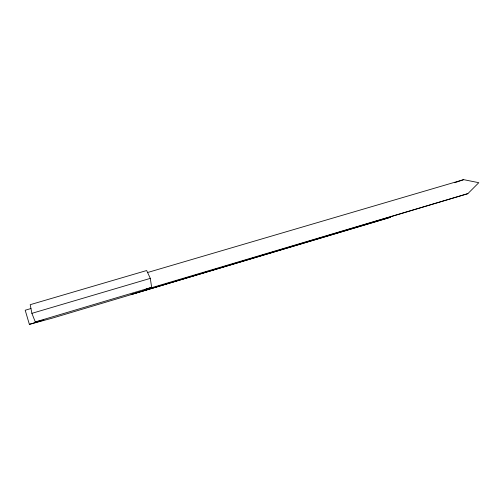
<?xml version="1.0" encoding="UTF-8"?>
<svg xmlns="http://www.w3.org/2000/svg" width="504" height="504" viewBox="0 0 504 504"><rect width="100%" height="100%" fill="white"/><g stroke="black" fill="none" stroke-linecap="round" stroke-linejoin="round"><path stroke-width="0.76" d="M391.268 216.285L390.146 217.388L131.059 294.487L467.851 193.649L478.8 182.694L463.636 179.651L147.546 272.519M30.996 308.524L25.2 310.231L29.371 324.349L43.848 320.04L35.299 321.943L31.891 313.343L30.196 304.687L146.658 270.528L150.305 278.378L151.654 287.343L144.478 289.832L467.851 193.649M454.759 182.719L463.636 179.651M390.146 217.388L52.038 318.219L29.371 324.349M35.299 321.943L151.654 287.343M31.891 313.343L150.305 278.378"/></g></svg>
